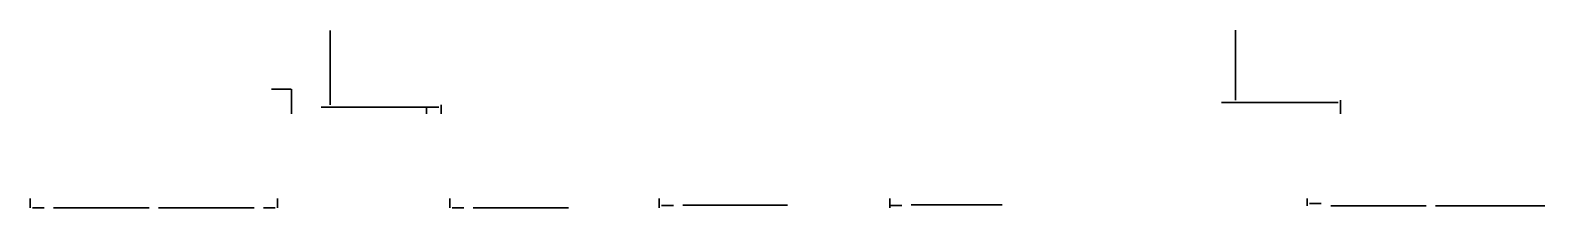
# Model space of a CAD drawing. Header units: millimetres. Extents: x -592259 to 288321, y -552984 to 293768.
# Drawn here: x -592259 to -527269, y 227023 to 234623 of the extents above.
import ezdxf

# ---------------------------------------------------------------- set-up
doc = ezdxf.new("R2010")
doc.units = ezdxf.units.MM
doc.layers.add('0.3) ПГП 5 вып', color=4, linetype='Continuous', lineweight=30)

msp = doc.modelspace()

# ---------------------------------------------------------------- linework, layer by layer
at = {"layer": '0.3) ПГП 5 вып', "color": 1}
for p, q in [((-579387.9881, 231423.364), (-579387.9881, 234622.3634)), ((-540532.9881, 231623.364), (-540532.9881, 234623.3857)), ((-581907.9504, 232103.364), (-581057.9504, 232103.364)), ((-581051.9504, 232103.364), (-581051.9504, 231043.364)), ((-574627.9881, 231423.364), (-574627.9881, 231043.364)), ((-541132.9881, 231523.364), (-536132.9877, 231523.364)), ((-536032.9877, 231623.364), (-536032.9877, 231043.364)), ((-579778.0101, 231323.364), (-574727.9881, 231323.364)), ((-575257.9881, 231323.364), (-575257.9881, 231043.364)), ((-592259.0101, 227423.3634), (-592259.0101, 227023.3634)), ((-592158.0101, 227023.3634), (-591658.0101, 227023.3634)), ((-591258.0101, 227023.3634), (-587158.0101, 227023.3634)), ((-586758.0101, 227023.3634), (-582658.0101, 227023.3634)), ((-582258.0101, 227023.3634), (-581747.9881, 227023.3634)), ((-581647.9881, 227023.3634), (-581647.9881, 227423.3634)), ((-574257.9881, 227423.3634), (-574257.9881, 227023.3634)), ((-574158.5389, 227023.3634), (-573658.5389, 227023.3634)), ((-573258.0101, 227023.3634), (-569158.0101, 227023.3634)), ((-565268.0101, 227423.3634), (-565268.0101, 227023.3634)), ((-565168.0101, 227123.3634), (-564658.0101, 227123.3634)), ((-564258.0101, 227129.825), (-559757.9881, 227129.825)), ((-555368.0101, 227423.3634), (-555368.0101, 227023.3634)), ((-555368.0101, 227123.3634), (-554858.0101, 227123.3634)), ((-554458.0101, 227142.1899), (-550557.9881, 227142.1899)), ((-537468.0101, 227423.3634), (-537468.0101, 227098.3634)), ((-537368.0101, 227198.3634), (-536858.0101, 227198.3634)), ((-536452.3052, 227097.6975), (-532358.0101, 227097.6975)), ((-531958.0101, 227101.1701), (-527268.9881, 227101.1701))]:
    msp.add_line(p, q, dxfattribs=at)

doc.saveas('drawing.dxf')
